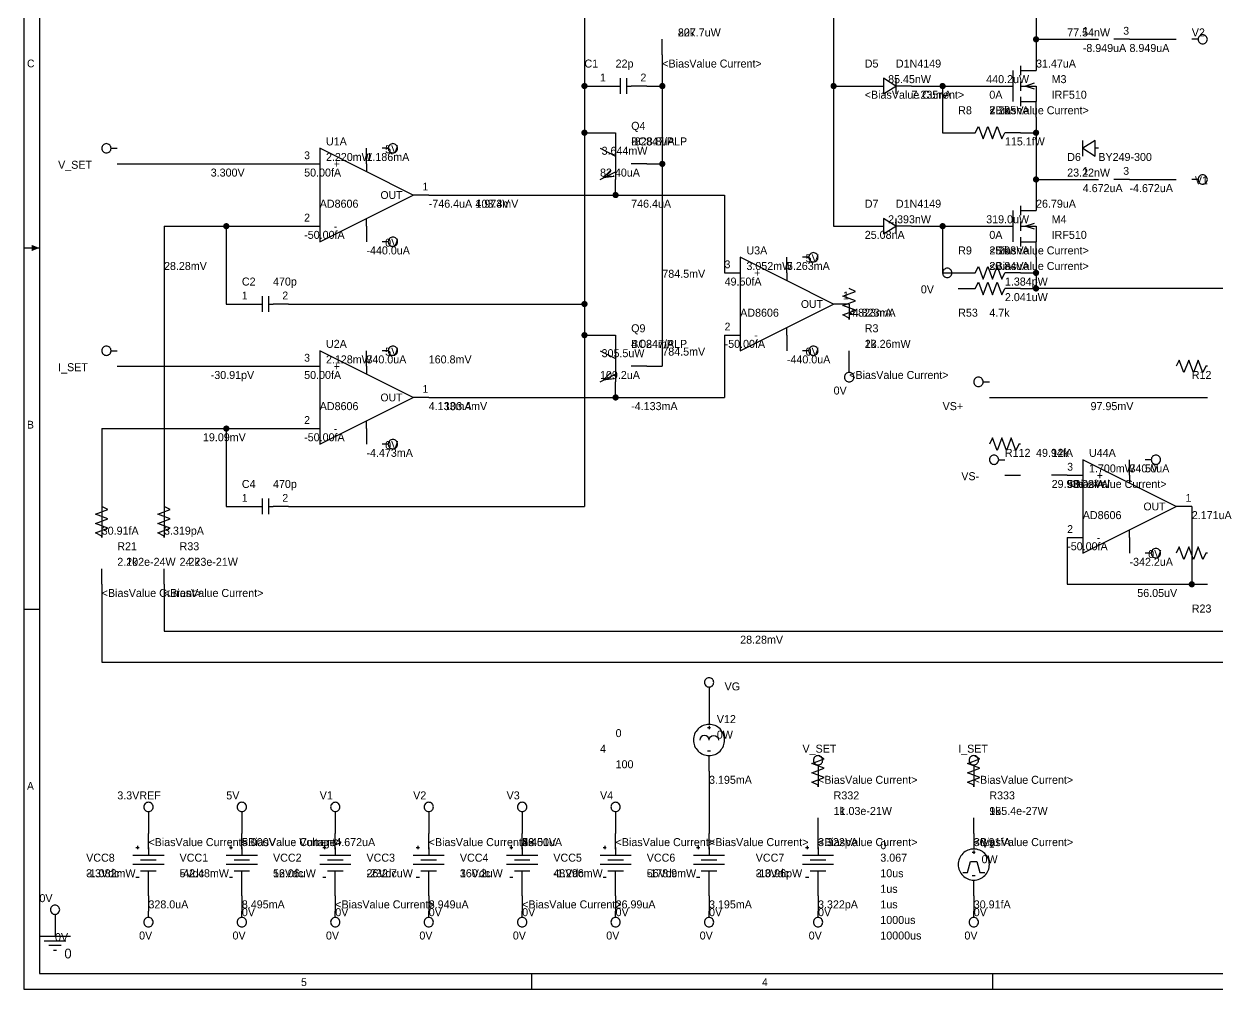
# Model space of a CAD drawing. Extents: x -0.1 to 15.2, y 0.1 to 9.8.
# Drawn here: x -0.1 to 7.56, y 0.1 to 6.3 of the extents above; entities that cross this region are included whole.
import ezdxf

# ---------------------------------------------------------------- set-up
doc = ezdxf.new("R2010")
doc.units = 0

msp = doc.modelspace()

# ---------------------------------------------------------------- linework, layer by layer
at = {"layer": 'PARTS'}
for p, q in [((4, 6.1), (4, 6.2)), ((6.7, 6.2), (6.8, 6.2)), ((7, 6.2), (6.9, 6.2)), ((6.4, 6.1), (6.4, 6)), ((3.6, 5.9), (3.7, 5.9)), ((3.9, 5.9), (3.8, 5.9)), ((5.3, 5.9), (5.4, 5.9)), ((5.6, 5.9), (5.5, 5.9)), ((6.1, 5.9), (6.2, 5.9)), ((6.4, 5.7), (6.4, 5.8)), ((3.7, 5.6), (3.7, 5.5)), ((5.9, 5.6), (6, 5.6)), ((6.3, 5.6), (6.2, 5.6)), ((1.7, 5.4), (1.8, 5.4)), ((3.9, 5.4), (3.8, 5.4)), ((3.7, 5.2), (3.7, 5.3)), ((6.7, 5.3), (6.8, 5.3)), ((7, 5.3), (6.9, 5.3)), ((2.5, 5.2), (2.4, 5.2)), ((6.4, 5.2), (6.4, 5.1)), ((1.7, 5), (1.8, 5)), ((5.3, 5), (5.4, 5)), ((5.6, 5), (5.5, 5)), ((6.1, 5), (6.2, 5)), ((6.4, 4.8), (6.4, 4.9)), ((4.4, 4.7), (4.5, 4.7)), ((5.9, 4.7), (6, 4.7)), ((6.3, 4.7), (6.2, 4.7)), ((5.9, 4.6), (6, 4.6)), ((6.3, 4.6), (6.2, 4.6)), ((1.3, 4.5), (1.4, 4.5)), ((1.6, 4.5), (1.5, 4.5)), ((5.2, 4.5), (5.1, 4.5)), ((5.2, 4.5), (5.2, 4.4)), ((3.7, 4.3), (3.7, 4.2)), ((4.4, 4.3), (4.5, 4.3)), ((5.2, 4.1), (5.2, 4.2)), ((1.7, 4.1), (1.8, 4.1)), ((3.9, 4.1), (3.8, 4.1)), ((3.7, 3.9), (3.7, 4)), ((2.5, 3.9), (2.4, 3.9)), ((7.4, 3.9), (7.5, 3.9)), ((1.7, 3.7), (1.8, 3.7)), ((6.2, 3.4), (6.3, 3.4)), ((6.6, 3.4), (6.5, 3.4)), ((6.6, 3.4), (6.7, 3.4)), ((1.3, 3.2), (1.4, 3.2)), ((1.6, 3.2), (1.5, 3.2)), ((7.4, 3.2), (7.3, 3.2)), ((0.4, 3.1), (0.4, 3)), ((0.8, 3.1), (0.8, 3)), ((6.6, 3), (6.7, 3)), ((0.4, 2.7), (0.4, 2.8)), ((0.8, 2.7), (0.8, 2.8)), ((7.4, 2.7), (7.5, 2.7)), ((4.3, 1.9), (4.3, 1.8)), ((4.3, 1.5), (4.3, 1.6)), ((5, 1.5), (5, 1.4)), ((6, 1.5), (6, 1.4)), ((5, 1.1), (5, 1.2)), ((6, 1.1), (6, 1.2)), ((6, 1.1), (6, 1)), ((0.7, 0.7), (0.7, 0.8)), ((1.3, 0.7), (1.3, 0.8)), ((1.9, 0.7), (1.9, 0.8)), ((2.5, 0.7), (2.5, 0.8)), ((3.1, 0.7), (3.1, 0.8)), ((3.7, 0.7), (3.7, 0.8)), ((4.3, 0.7), (4.3, 0.8)), ((5, 0.7), (5, 0.8)), ((6, 0.7), (6, 0.8))]:
    msp.add_line(p, q, dxfattribs=at)
for points in [[(7.5, 6.2, 0.0985), (7.4977, 6.2115, 0.0985), (7.4912, 6.2212, 0.0985), (7.4815, 6.2277, 0.0985), (7.47, 6.23, 0.0985), (7.4585, 6.2277, 0.0985), (7.4488, 6.2212, 0.0985), (7.4423, 6.2115, 0.0985), (7.44, 6.2, 0.0985), (7.4423, 6.1885, 0.0985), (7.4488, 6.1788, 0.0985), (7.4585, 6.1723, 0.0985), (7.47, 6.17, 0.0985), (7.4815, 6.1723, 0.0985), (7.4912, 6.1788, 0.0985), (7.4977, 6.1885, 0.0985)], [(0.46, 5.5, 0.0985), (0.4577, 5.5115, 0.0985), (0.4512, 5.5212, 0.0985), (0.4415, 5.5277, 0.0985), (0.43, 5.53, 0.0985), (0.4185, 5.5277, 0.0985), (0.4088, 5.5212, 0.0985), (0.4023, 5.5115, 0.0985), (0.4, 5.5, 0.0985), (0.4023, 5.4885, 0.0985), (0.4088, 5.4788, 0.0985), (0.4185, 5.4723, 0.0985), (0.43, 5.47, 0.0985), (0.4415, 5.4723, 0.0985), (0.4512, 5.4788, 0.0985), (0.4577, 5.4885, 0.0985)], [(2.3, 5.5, 0.0985), (2.2977, 5.5115, 0.0985), (2.2912, 5.5212, 0.0985), (2.2815, 5.5277, 0.0985), (2.27, 5.53, 0.0985), (2.2585, 5.5277, 0.0985), (2.2488, 5.5212, 0.0985), (2.2423, 5.5115, 0.0985), (2.24, 5.5, 0.0985), (2.2423, 5.4885, 0.0985), (2.2488, 5.4788, 0.0985), (2.2585, 5.4723, 0.0985), (2.27, 5.47, 0.0985), (2.2815, 5.4723, 0.0985), (2.2912, 5.4788, 0.0985), (2.2977, 5.4885, 0.0985)], [(7.5, 5.3, 0.0985), (7.4977, 5.3115, 0.0985), (7.4912, 5.3212, 0.0985), (7.4815, 5.3277, 0.0985), (7.47, 5.33, 0.0985), (7.4585, 5.3277, 0.0985), (7.4488, 5.3212, 0.0985), (7.4423, 5.3115, 0.0985), (7.44, 5.3, 0.0985), (7.4423, 5.2885, 0.0985), (7.4488, 5.2788, 0.0985), (7.4585, 5.2723, 0.0985), (7.47, 5.27, 0.0985), (7.4815, 5.2723, 0.0985), (7.4912, 5.2788, 0.0985), (7.4977, 5.2885, 0.0985)], [(2.3, 4.9, 0.0985), (2.2977, 4.9115, 0.0985), (2.2912, 4.9212, 0.0985), (2.2815, 4.9277, 0.0985), (2.27, 4.93, 0.0985), (2.2585, 4.9277, 0.0985), (2.2488, 4.9212, 0.0985), (2.2423, 4.9115, 0.0985), (2.24, 4.9, 0.0985), (2.2423, 4.8885, 0.0985), (2.2488, 4.8788, 0.0985), (2.2585, 4.8723, 0.0985), (2.27, 4.87, 0.0985), (2.2815, 4.8723, 0.0985), (2.2912, 4.8788, 0.0985), (2.2977, 4.8885, 0.0985)], [(5, 4.8, 0.0985), (4.9977, 4.8115, 0.0985), (4.9912, 4.8212, 0.0985), (4.9815, 4.8277, 0.0985), (4.97, 4.83, 0.0985), (4.9585, 4.8277, 0.0985), (4.9488, 4.8212, 0.0985), (4.9423, 4.8115, 0.0985), (4.94, 4.8, 0.0985), (4.9423, 4.7885, 0.0985), (4.9488, 4.7788, 0.0985), (4.9585, 4.7723, 0.0985), (4.97, 4.77, 0.0985), (4.9815, 4.7723, 0.0985), (4.9912, 4.7788, 0.0985), (4.9977, 4.7885, 0.0985)], [(5.86, 4.7, 0.0985), (5.8577, 4.7115, 0.0985), (5.8512, 4.7212, 0.0985), (5.8415, 4.7277, 0.0985), (5.83, 4.73, 0.0985), (5.8185, 4.7277, 0.0985), (5.8088, 4.7212, 0.0985), (5.8023, 4.7115, 0.0985), (5.8, 4.7, 0.0985), (5.8023, 4.6885, 0.0985), (5.8088, 4.6788, 0.0985), (5.8185, 4.6723, 0.0985), (5.83, 4.67, 0.0985), (5.8415, 4.6723, 0.0985), (5.8512, 4.6788, 0.0985), (5.8577, 4.6885, 0.0985)], [(0.46, 4.2, 0.0985), (0.4577, 4.2115, 0.0985), (0.4512, 4.2212, 0.0985), (0.4415, 4.2277, 0.0985), (0.43, 4.23, 0.0985), (0.4185, 4.2277, 0.0985), (0.4088, 4.2212, 0.0985), (0.4023, 4.2115, 0.0985), (0.4, 4.2, 0.0985), (0.4023, 4.1885, 0.0985), (0.4088, 4.1788, 0.0985), (0.4185, 4.1723, 0.0985), (0.43, 4.17, 0.0985), (0.4415, 4.1723, 0.0985), (0.4512, 4.1788, 0.0985), (0.4577, 4.1885, 0.0985)], [(2.3, 4.2, 0.0985), (2.2977, 4.2115, 0.0985), (2.2912, 4.2212, 0.0985), (2.2815, 4.2277, 0.0985), (2.27, 4.23, 0.0985), (2.2585, 4.2277, 0.0985), (2.2488, 4.2212, 0.0985), (2.2423, 4.2115, 0.0985), (2.24, 4.2, 0.0985), (2.2423, 4.1885, 0.0985), (2.2488, 4.1788, 0.0985), (2.2585, 4.1723, 0.0985), (2.27, 4.17, 0.0985), (2.2815, 4.1723, 0.0985), (2.2912, 4.1788, 0.0985), (2.2977, 4.1885, 0.0985)], [(5, 4.2, 0.0985), (4.9977, 4.2115, 0.0985), (4.9912, 4.2212, 0.0985), (4.9815, 4.2277, 0.0985), (4.97, 4.23, 0.0985), (4.9585, 4.2277, 0.0985), (4.9488, 4.2212, 0.0985), (4.9423, 4.2115, 0.0985), (4.94, 4.2, 0.0985), (4.9423, 4.1885, 0.0985), (4.9488, 4.1788, 0.0985), (4.9585, 4.1723, 0.0985), (4.97, 4.17, 0.0985), (4.9815, 4.1723, 0.0985), (4.9912, 4.1788, 0.0985), (4.9977, 4.1885, 0.0985)], [(5.23, 4.03, 0.0985), (5.2277, 4.0415, 0.0985), (5.2212, 4.0512, 0.0985), (5.2115, 4.0577, 0.0985), (5.2, 4.06, 0.0985), (5.1885, 4.0577, 0.0985), (5.1788, 4.0512, 0.0985), (5.1723, 4.0415, 0.0985), (5.17, 4.03, 0.0985), (5.1723, 4.0185, 0.0985), (5.1788, 4.0088, 0.0985), (5.1885, 4.0023, 0.0985), (5.2, 4, 0.0985), (5.2115, 4.0023, 0.0985), (5.2212, 4.0088, 0.0985), (5.2277, 4.0185, 0.0985)], [(6.06, 4, 0.0985), (6.0577, 4.0115, 0.0985), (6.0512, 4.0212, 0.0985), (6.0415, 4.0277, 0.0985), (6.03, 4.03, 0.0985), (6.0185, 4.0277, 0.0985), (6.0088, 4.0212, 0.0985), (6.0023, 4.0115, 0.0985), (6, 4, 0.0985), (6.0023, 3.9885, 0.0985), (6.0088, 3.9788, 0.0985), (6.0185, 3.9723, 0.0985), (6.03, 3.97, 0.0985), (6.0415, 3.9723, 0.0985), (6.0512, 3.9788, 0.0985), (6.0577, 3.9885, 0.0985)], [(2.3, 3.6, 0.0985), (2.2977, 3.6115, 0.0985), (2.2912, 3.6212, 0.0985), (2.2815, 3.6277, 0.0985), (2.27, 3.63, 0.0985), (2.2585, 3.6277, 0.0985), (2.2488, 3.6212, 0.0985), (2.2423, 3.6115, 0.0985), (2.24, 3.6, 0.0985), (2.2423, 3.5885, 0.0985), (2.2488, 3.5788, 0.0985), (2.2585, 3.5723, 0.0985), (2.27, 3.57, 0.0985), (2.2815, 3.5723, 0.0985), (2.2912, 3.5788, 0.0985), (2.2977, 3.5885, 0.0985)], [(6.16, 3.5, 0.0985), (6.1577, 3.5115, 0.0985), (6.1512, 3.5212, 0.0985), (6.1415, 3.5277, 0.0985), (6.13, 3.53, 0.0985), (6.1185, 3.5277, 0.0985), (6.1088, 3.5212, 0.0985), (6.1023, 3.5115, 0.0985), (6.1, 3.5, 0.0985), (6.1023, 3.4885, 0.0985), (6.1088, 3.4788, 0.0985), (6.1185, 3.4723, 0.0985), (6.13, 3.47, 0.0985), (6.1415, 3.4723, 0.0985), (6.1512, 3.4788, 0.0985), (6.1577, 3.4885, 0.0985)], [(7.2, 3.5, 0.0985), (7.1977, 3.5115, 0.0985), (7.1912, 3.5212, 0.0985), (7.1815, 3.5277, 0.0985), (7.17, 3.53, 0.0985), (7.1585, 3.5277, 0.0985), (7.1488, 3.5212, 0.0985), (7.1423, 3.5115, 0.0985), (7.14, 3.5, 0.0985), (7.1423, 3.4885, 0.0985), (7.1488, 3.4788, 0.0985), (7.1585, 3.4723, 0.0985), (7.17, 3.47, 0.0985), (7.1815, 3.4723, 0.0985), (7.1912, 3.4788, 0.0985), (7.1977, 3.4885, 0.0985)], [(7.2, 2.9, 0.0985), (7.1977, 2.9115, 0.0985), (7.1912, 2.9212, 0.0985), (7.1815, 2.9277, 0.0985), (7.17, 2.93, 0.0985), (7.1585, 2.9277, 0.0985), (7.1488, 2.9212, 0.0985), (7.1423, 2.9115, 0.0985), (7.14, 2.9, 0.0985), (7.1423, 2.8885, 0.0985), (7.1488, 2.8788, 0.0985), (7.1585, 2.8723, 0.0985), (7.17, 2.87, 0.0985), (7.1815, 2.8723, 0.0985), (7.1912, 2.8788, 0.0985), (7.1977, 2.8885, 0.0985)], [(4.33, 2.07, 0.0985), (4.3277, 2.0815, 0.0985), (4.3212, 2.0912, 0.0985), (4.3115, 2.0977, 0.0985), (4.3, 2.1, 0.0985), (4.2885, 2.0977, 0.0985), (4.2788, 2.0912, 0.0985), (4.2723, 2.0815, 0.0985), (4.27, 2.07, 0.0985), (4.2723, 2.0585, 0.0985), (4.2788, 2.0488, 0.0985), (4.2885, 2.0423, 0.0985), (4.3, 2.04, 0.0985), (4.3115, 2.0423, 0.0985), (4.3212, 2.0488, 0.0985), (4.3277, 2.0585, 0.0985)], [(4.4, 1.7, 0.0985), (4.3924, 1.7383, 0.0985), (4.3707, 1.7707, 0.0985), (4.3383, 1.7924, 0.0985), (4.3, 1.8, 0.0985), (4.2617, 1.7924, 0.0985), (4.2293, 1.7707, 0.0985), (4.2076, 1.7383, 0.0985), (4.2, 1.7, 0.0985), (4.2076, 1.6617, 0.0985), (4.2293, 1.6293, 0.0985), (4.2617, 1.6076, 0.0985), (4.3, 1.6, 0.0985), (4.3383, 1.6076, 0.0985), (4.3707, 1.6293, 0.0985), (4.3924, 1.6617, 0.0985)], [(5.03, 1.57, 0.0985), (5.0277, 1.5815, 0.0985), (5.0212, 1.5912, 0.0985), (5.0115, 1.5977, 0.0985), (5, 1.6, 0.0985), (4.9885, 1.5977, 0.0985), (4.9788, 1.5912, 0.0985), (4.9723, 1.5815, 0.0985), (4.97, 1.57, 0.0985), (4.9723, 1.5585, 0.0985), (4.9788, 1.5488, 0.0985), (4.9885, 1.5423, 0.0985), (5, 1.54, 0.0985), (5.0115, 1.5423, 0.0985), (5.0212, 1.5488, 0.0985), (5.0277, 1.5585, 0.0985)], [(6.03, 1.57, 0.0985), (6.0277, 1.5815, 0.0985), (6.0212, 1.5912, 0.0985), (6.0115, 1.5977, 0.0985), (6, 1.6, 0.0985), (5.9885, 1.5977, 0.0985), (5.9788, 1.5912, 0.0985), (5.9723, 1.5815, 0.0985), (5.97, 1.57, 0.0985), (5.9723, 1.5585, 0.0985), (5.9788, 1.5488, 0.0985), (5.9885, 1.5423, 0.0985), (6, 1.54, 0.0985), (6.0115, 1.5423, 0.0985), (6.0212, 1.5488, 0.0985), (6.0277, 1.5585, 0.0985)], [(0.73, 1.27, 0.0985), (0.7277, 1.2815, 0.0985), (0.7212, 1.2912, 0.0985), (0.7115, 1.2977, 0.0985), (0.7, 1.3, 0.0985), (0.6885, 1.2977, 0.0985), (0.6788, 1.2912, 0.0985), (0.6723, 1.2815, 0.0985), (0.67, 1.27, 0.0985), (0.6723, 1.2585, 0.0985), (0.6788, 1.2488, 0.0985), (0.6885, 1.2423, 0.0985), (0.7, 1.24, 0.0985), (0.7115, 1.2423, 0.0985), (0.7212, 1.2488, 0.0985), (0.7277, 1.2585, 0.0985)], [(1.33, 1.27, 0.0985), (1.3277, 1.2815, 0.0985), (1.3212, 1.2912, 0.0985), (1.3115, 1.2977, 0.0985), (1.3, 1.3, 0.0985), (1.2885, 1.2977, 0.0985), (1.2788, 1.2912, 0.0985), (1.2723, 1.2815, 0.0985), (1.27, 1.27, 0.0985), (1.2723, 1.2585, 0.0985), (1.2788, 1.2488, 0.0985), (1.2885, 1.2423, 0.0985), (1.3, 1.24, 0.0985), (1.3115, 1.2423, 0.0985), (1.3212, 1.2488, 0.0985), (1.3277, 1.2585, 0.0985)], [(1.93, 1.27, 0.0985), (1.9277, 1.2815, 0.0985), (1.9212, 1.2912, 0.0985), (1.9115, 1.2977, 0.0985), (1.9, 1.3, 0.0985), (1.8885, 1.2977, 0.0985), (1.8788, 1.2912, 0.0985), (1.8723, 1.2815, 0.0985), (1.87, 1.27, 0.0985), (1.8723, 1.2585, 0.0985), (1.8788, 1.2488, 0.0985), (1.8885, 1.2423, 0.0985), (1.9, 1.24, 0.0985), (1.9115, 1.2423, 0.0985), (1.9212, 1.2488, 0.0985), (1.9277, 1.2585, 0.0985)], [(2.53, 1.27, 0.0985), (2.5277, 1.2815, 0.0985), (2.5212, 1.2912, 0.0985), (2.5115, 1.2977, 0.0985), (2.5, 1.3, 0.0985), (2.4885, 1.2977, 0.0985), (2.4788, 1.2912, 0.0985), (2.4723, 1.2815, 0.0985), (2.47, 1.27, 0.0985), (2.4723, 1.2585, 0.0985), (2.4788, 1.2488, 0.0985), (2.4885, 1.2423, 0.0985), (2.5, 1.24, 0.0985), (2.5115, 1.2423, 0.0985), (2.5212, 1.2488, 0.0985), (2.5277, 1.2585, 0.0985)], [(3.13, 1.27, 0.0985), (3.1277, 1.2815, 0.0985), (3.1212, 1.2912, 0.0985), (3.1115, 1.2977, 0.0985), (3.1, 1.3, 0.0985), (3.0885, 1.2977, 0.0985), (3.0788, 1.2912, 0.0985), (3.0723, 1.2815, 0.0985), (3.07, 1.27, 0.0985), (3.0723, 1.2585, 0.0985), (3.0788, 1.2488, 0.0985), (3.0885, 1.2423, 0.0985), (3.1, 1.24, 0.0985), (3.1115, 1.2423, 0.0985), (3.1212, 1.2488, 0.0985), (3.1277, 1.2585, 0.0985)], [(3.73, 1.27, 0.0985), (3.7277, 1.2815, 0.0985), (3.7212, 1.2912, 0.0985), (3.7115, 1.2977, 0.0985), (3.7, 1.3, 0.0985), (3.6885, 1.2977, 0.0985), (3.6788, 1.2912, 0.0985), (3.6723, 1.2815, 0.0985), (3.67, 1.27, 0.0985), (3.6723, 1.2585, 0.0985), (3.6788, 1.2488, 0.0985), (3.6885, 1.2423, 0.0985), (3.7, 1.24, 0.0985), (3.7115, 1.2423, 0.0985), (3.7212, 1.2488, 0.0985), (3.7277, 1.2585, 0.0985)], [(6.1, 0.9, 0.0985), (6.0924, 0.9383, 0.0985), (6.0707, 0.9707, 0.0985), (6.0383, 0.9924, 0.0985), (6, 1, 0.0985), (5.9617, 0.9924, 0.0985), (5.9293, 0.9707, 0.0985), (5.9076, 0.9383, 0.0985), (5.9, 0.9, 0.0985), (5.9076, 0.8617, 0.0985), (5.9293, 0.8293, 0.0985), (5.9617, 0.8076, 0.0985), (6, 0.8, 0.0985), (6.0383, 0.8076, 0.0985), (6.0707, 0.8293, 0.0985), (6.0924, 0.8617, 0.0985)], [(0.13, 0.61, 0.0985), (0.1277, 0.6215, 0.0985), (0.1212, 0.6312, 0.0985), (0.1115, 0.6377, 0.0985), (0.1, 0.64, 0.0985), (0.0885, 0.6377, 0.0985), (0.0788, 0.6312, 0.0985), (0.0723, 0.6215, 0.0985), (0.07, 0.61, 0.0985), (0.0723, 0.5985, 0.0985), (0.0788, 0.5888, 0.0985), (0.0885, 0.5823, 0.0985), (0.1, 0.58, 0.0985), (0.1115, 0.5823, 0.0985), (0.1212, 0.5888, 0.0985), (0.1277, 0.5985, 0.0985)], [(0.73, 0.53, 0.0985), (0.7277, 0.5415, 0.0985), (0.7212, 0.5512, 0.0985), (0.7115, 0.5577, 0.0985), (0.7, 0.56, 0.0985), (0.6885, 0.5577, 0.0985), (0.6788, 0.5512, 0.0985), (0.6723, 0.5415, 0.0985), (0.67, 0.53, 0.0985), (0.6723, 0.5185, 0.0985), (0.6788, 0.5088, 0.0985), (0.6885, 0.5023, 0.0985), (0.7, 0.5, 0.0985), (0.7115, 0.5023, 0.0985), (0.7212, 0.5088, 0.0985), (0.7277, 0.5185, 0.0985)], [(1.33, 0.53, 0.0985), (1.3277, 0.5415, 0.0985), (1.3212, 0.5512, 0.0985), (1.3115, 0.5577, 0.0985), (1.3, 0.56, 0.0985), (1.2885, 0.5577, 0.0985), (1.2788, 0.5512, 0.0985), (1.2723, 0.5415, 0.0985), (1.27, 0.53, 0.0985), (1.2723, 0.5185, 0.0985), (1.2788, 0.5088, 0.0985), (1.2885, 0.5023, 0.0985), (1.3, 0.5, 0.0985), (1.3115, 0.5023, 0.0985), (1.3212, 0.5088, 0.0985), (1.3277, 0.5185, 0.0985)], [(1.93, 0.53, 0.0985), (1.9277, 0.5415, 0.0985), (1.9212, 0.5512, 0.0985), (1.9115, 0.5577, 0.0985), (1.9, 0.56, 0.0985), (1.8885, 0.5577, 0.0985), (1.8788, 0.5512, 0.0985), (1.8723, 0.5415, 0.0985), (1.87, 0.53, 0.0985), (1.8723, 0.5185, 0.0985), (1.8788, 0.5088, 0.0985), (1.8885, 0.5023, 0.0985), (1.9, 0.5, 0.0985), (1.9115, 0.5023, 0.0985), (1.9212, 0.5088, 0.0985), (1.9277, 0.5185, 0.0985)], [(2.53, 0.53, 0.0985), (2.5277, 0.5415, 0.0985), (2.5212, 0.5512, 0.0985), (2.5115, 0.5577, 0.0985), (2.5, 0.56, 0.0985), (2.4885, 0.5577, 0.0985), (2.4788, 0.5512, 0.0985), (2.4723, 0.5415, 0.0985), (2.47, 0.53, 0.0985), (2.4723, 0.5185, 0.0985), (2.4788, 0.5088, 0.0985), (2.4885, 0.5023, 0.0985), (2.5, 0.5, 0.0985), (2.5115, 0.5023, 0.0985), (2.5212, 0.5088, 0.0985), (2.5277, 0.5185, 0.0985)], [(3.13, 0.53, 0.0985), (3.1277, 0.5415, 0.0985), (3.1212, 0.5512, 0.0985), (3.1115, 0.5577, 0.0985), (3.1, 0.56, 0.0985), (3.0885, 0.5577, 0.0985), (3.0788, 0.5512, 0.0985), (3.0723, 0.5415, 0.0985), (3.07, 0.53, 0.0985), (3.0723, 0.5185, 0.0985), (3.0788, 0.5088, 0.0985), (3.0885, 0.5023, 0.0985), (3.1, 0.5, 0.0985), (3.1115, 0.5023, 0.0985), (3.1212, 0.5088, 0.0985), (3.1277, 0.5185, 0.0985)], [(3.73, 0.53, 0.0985), (3.7277, 0.5415, 0.0985), (3.7212, 0.5512, 0.0985), (3.7115, 0.5577, 0.0985), (3.7, 0.56, 0.0985), (3.6885, 0.5577, 0.0985), (3.6788, 0.5512, 0.0985), (3.6723, 0.5415, 0.0985), (3.67, 0.53, 0.0985), (3.6723, 0.5185, 0.0985), (3.6788, 0.5088, 0.0985), (3.6885, 0.5023, 0.0985), (3.7, 0.5, 0.0985), (3.7115, 0.5023, 0.0985), (3.7212, 0.5088, 0.0985), (3.7277, 0.5185, 0.0985)], [(4.33, 0.53, 0.0985), (4.3277, 0.5415, 0.0985), (4.3212, 0.5512, 0.0985), (4.3115, 0.5577, 0.0985), (4.3, 0.56, 0.0985), (4.2885, 0.5577, 0.0985), (4.2788, 0.5512, 0.0985), (4.2723, 0.5415, 0.0985), (4.27, 0.53, 0.0985), (4.2723, 0.5185, 0.0985), (4.2788, 0.5088, 0.0985), (4.2885, 0.5023, 0.0985), (4.3, 0.5, 0.0985), (4.3115, 0.5023, 0.0985), (4.3212, 0.5088, 0.0985), (4.3277, 0.5185, 0.0985)], [(5.03, 0.53, 0.0985), (5.0277, 0.5415, 0.0985), (5.0212, 0.5512, 0.0985), (5.0115, 0.5577, 0.0985), (5, 0.56, 0.0985), (4.9885, 0.5577, 0.0985), (4.9788, 0.5512, 0.0985), (4.9723, 0.5415, 0.0985), (4.97, 0.53, 0.0985), (4.9723, 0.5185, 0.0985), (4.9788, 0.5088, 0.0985), (4.9885, 0.5023, 0.0985), (5, 0.5, 0.0985), (5.0115, 0.5023, 0.0985), (5.0212, 0.5088, 0.0985), (5.0277, 0.5185, 0.0985)], [(6.03, 0.53, 0.0985), (6.0277, 0.5415, 0.0985), (6.0212, 0.5512, 0.0985), (6.0115, 0.5577, 0.0985), (6, 0.56, 0.0985), (5.9885, 0.5577, 0.0985), (5.9788, 0.5512, 0.0985), (5.9723, 0.5415, 0.0985), (5.97, 0.53, 0.0985), (5.9723, 0.5185, 0.0985), (5.9788, 0.5088, 0.0985), (5.9885, 0.5023, 0.0985), (6, 0.5, 0.0985), (6.0115, 0.5023, 0.0985), (6.0212, 0.5088, 0.0985), (6.0277, 0.5185, 0.0985)]]:
    msp.add_lwpolyline(points, format="xyb", close=True, dxfattribs=at)
for points in [[(7.44, 6.2), (7.4, 6.2)], [(6.25, 6), (6.25, 5.8)], [(6.3, 6.03), (6.3, 5.97)], [(6.3, 6), (6.4, 6)], [(3.73, 5.95), (3.73, 5.85)], [(3.77, 5.95), (3.77, 5.85)], [(5.42, 5.95), (5.42, 5.85), (5.5, 5.9), (5.42, 5.95)], [(5.5, 5.95), (5.5, 5.85)], [(6.3, 5.93), (6.3, 5.87)], [(6.39, 5.88), (6.33, 5.9), (6.39, 5.92)], [(3.7, 5.9), (3.73, 5.9)], [(3.77, 5.9), (3.8, 5.9)], [(5.4, 5.9), (5.42, 5.9)], [(6.2, 5.9), (6.25, 5.9)], [(6.3, 5.9), (6.4, 5.9)], [(6.3, 5.83), (6.3, 5.77)], [(6.4, 5.9), (6.4, 5.8)], [(6.3, 5.8), (6.4, 5.8)], [(6, 5.6), (6.01, 5.6)], [(6.01, 5.6), (6.03, 5.64)], [(6.03, 5.64), (6.06, 5.56)], [(6.06, 5.56), (6.09, 5.64)], [(6.09, 5.64), (6.12, 5.56)], [(6.12, 5.56), (6.15, 5.64)], [(6.15, 5.64), (6.18, 5.56)], [(6.18, 5.56), (6.2, 5.6)], [(6.78, 5.45), (6.78, 5.55), (6.7, 5.5), (6.78, 5.45)], [(6.7, 5.45), (6.7, 5.55)], [(0.46, 5.5), (0.5, 5.5)], [(2.4, 5.2), (1.8, 5.5)], [(1.8, 5.5), (1.8, 4.9)], [(2.1, 5.4), (2.1, 5.5)], [(2.24, 5.5), (2.2, 5.5)], [(3.6, 5.5), (3.7, 5.45)], [(3.7, 5.5), (3.7, 5.3)], [(6.8, 5.5), (6.78, 5.5)], [(2.1, 5.4), (2.1, 5.35)], [(3.6, 5.3), (3.7, 5.35)], [(3.69, 5.32), (3.62, 5.31), (3.67, 5.36)], [(7.44, 5.3), (7.4, 5.3)], [(1.8, 4.9), (2.4, 5.2)], [(6.25, 5.1), (6.25, 4.9)], [(6.3, 5.13), (6.3, 5.07)], [(6.3, 5.1), (6.4, 5.1)], [(2.1, 5), (2.1, 5.05)], [(2.1, 5), (2.1, 4.9)], [(5.4, 5), (5.42, 5)], [(5.42, 5.05), (5.42, 4.95), (5.5, 5), (5.42, 5.05)], [(5.5, 5.05), (5.5, 4.95)], [(6.2, 5), (6.25, 5)], [(6.3, 5.03), (6.3, 4.97)], [(6.3, 5), (6.4, 5)], [(6.39, 4.98), (6.33, 5), (6.39, 5.02)], [(6.4, 5), (6.4, 4.9)], [(6.3, 4.93), (6.3, 4.87)], [(2.24, 4.9), (2.2, 4.9)], [(6.3, 4.9), (6.4, 4.9)], [(5.1, 4.5), (4.5, 4.8)], [(4.5, 4.8), (4.5, 4.2)], [(4.8, 4.7), (4.8, 4.8)], [(4.94, 4.8), (4.9, 4.8)], [(4.8, 4.7), (4.8, 4.65)], [(5.86, 4.7), (5.9, 4.7)], [(6, 4.7), (6.01, 4.7)], [(6.01, 4.7), (6.03, 4.74)], [(6.03, 4.74), (6.06, 4.66)], [(6.06, 4.66), (6.09, 4.74)], [(6.09, 4.74), (6.12, 4.66)], [(6.12, 4.66), (6.15, 4.74)], [(6.15, 4.74), (6.18, 4.66)], [(6.18, 4.66), (6.2, 4.7)], [(5.24, 4.58), (5.2, 4.6)], [(6, 4.6), (6.01, 4.6)], [(6.01, 4.6), (6.03, 4.64)], [(6.03, 4.64), (6.06, 4.56)], [(6.06, 4.56), (6.09, 4.64)], [(6.09, 4.64), (6.12, 4.56)], [(6.12, 4.56), (6.15, 4.64)], [(6.15, 4.64), (6.18, 4.56)], [(6.18, 4.56), (6.2, 4.6)], [(1.43, 4.55), (1.43, 4.45)], [(1.47, 4.55), (1.47, 4.45)], [(5.16, 4.55), (5.24, 4.58)], [(5.24, 4.52), (5.16, 4.55)], [(1.4, 4.5), (1.43, 4.5)], [(1.47, 4.5), (1.5, 4.5)], [(4.5, 4.2), (5.1, 4.5)], [(5.16, 4.49), (5.24, 4.52)], [(5.24, 4.46), (5.16, 4.49)], [(5.16, 4.43), (5.24, 4.46)], [(5.2, 4.41), (5.16, 4.43)], [(5.2, 4.4), (5.2, 4.41)], [(4.8, 4.3), (4.8, 4.35)], [(4.8, 4.3), (4.8, 4.2)], [(0.46, 4.2), (0.5, 4.2)], [(2.4, 3.9), (1.8, 4.2)], [(1.8, 4.2), (1.8, 3.6)], [(2.1, 4.1), (2.1, 4.2)], [(2.24, 4.2), (2.2, 4.2)], [(3.6, 4.2), (3.7, 4.15)], [(3.7, 4.2), (3.7, 4)], [(4.94, 4.2), (4.9, 4.2)], [(7.32, 4.14), (7.3, 4.1)], [(7.35, 4.06), (7.32, 4.14)], [(7.38, 4.14), (7.35, 4.06)], [(7.41, 4.06), (7.38, 4.14)], [(7.44, 4.14), (7.41, 4.06)], [(7.47, 4.06), (7.44, 4.14)], [(2.1, 4.1), (2.1, 4.05)], [(5.2, 4.06), (5.2, 4.1)], [(7.49, 4.1), (7.47, 4.06)], [(7.5, 4.1), (7.49, 4.1)], [(3.6, 4), (3.7, 4.05)], [(3.69, 4.02), (3.62, 4.01), (3.67, 4.06)], [(6.06, 4), (6.1, 4)], [(1.8, 3.6), (2.4, 3.9)], [(2.1, 3.7), (2.1, 3.75)], [(2.1, 3.7), (2.1, 3.6)], [(6.12, 3.64), (6.1, 3.6)], [(6.15, 3.56), (6.12, 3.64)], [(6.18, 3.64), (6.15, 3.56)], [(6.21, 3.56), (6.18, 3.64)], [(6.24, 3.64), (6.21, 3.56)], [(6.27, 3.56), (6.24, 3.64)], [(2.24, 3.6), (2.2, 3.6)], [(6.29, 3.6), (6.27, 3.56)], [(6.3, 3.6), (6.29, 3.6)], [(6.16, 3.5), (6.2, 3.5)], [(7.3, 3.2), (6.7, 3.5)], [(6.7, 3.5), (6.7, 2.9)], [(7, 3.4), (7, 3.5)], [(7.14, 3.5), (7.1, 3.5)], [(7, 3.4), (7, 3.35)], [(1.43, 3.25), (1.43, 3.15)], [(1.47, 3.25), (1.47, 3.15)], [(0.36, 3.15), (0.44, 3.18)], [(0.44, 3.12), (0.36, 3.15)], [(0.44, 3.18), (0.4, 3.2)], [(0.76, 3.15), (0.84, 3.18)], [(0.84, 3.12), (0.76, 3.15)], [(0.84, 3.18), (0.8, 3.2)], [(1.4, 3.2), (1.43, 3.2)], [(1.47, 3.2), (1.5, 3.2)], [(6.7, 2.9), (7.3, 3.2)], [(0.36, 3.09), (0.44, 3.12)], [(0.44, 3.06), (0.36, 3.09)], [(0.76, 3.09), (0.84, 3.12)], [(0.84, 3.06), (0.76, 3.09)], [(0.36, 3.03), (0.44, 3.06)], [(0.4, 3.01), (0.36, 3.03)], [(0.4, 3), (0.4, 3.01)], [(0.76, 3.03), (0.84, 3.06)], [(0.8, 3.01), (0.76, 3.03)], [(0.8, 3), (0.8, 3.01)], [(7, 3), (7, 3.05)], [(7, 3), (7, 2.9)], [(7.32, 2.94), (7.3, 2.9)], [(7.35, 2.86), (7.32, 2.94)], [(7.38, 2.94), (7.35, 2.86)], [(7.41, 2.86), (7.38, 2.94)], [(7.44, 2.94), (7.41, 2.86)], [(7.47, 2.86), (7.44, 2.94)], [(7.14, 2.9), (7.1, 2.9)], [(7.49, 2.9), (7.47, 2.86)], [(7.5, 2.9), (7.49, 2.9)], [(4.3, 2.04), (4.3, 2)], [(4.29, 1.78), (4.31, 1.78)], [(4.3, 1.79), (4.3, 1.77)], [(4.29, 1.63), (4.31, 1.63)], [(4.96, 1.55), (5.04, 1.58)], [(5.04, 1.52), (4.96, 1.55)], [(5.04, 1.58), (5, 1.6)], [(5, 1.54), (5, 1.5)], [(5.96, 1.55), (6.04, 1.58)], [(6.04, 1.52), (5.96, 1.55)], [(6.04, 1.58), (6, 1.6)], [(6, 1.54), (6, 1.5)], [(4.96, 1.49), (5.04, 1.52)], [(5.04, 1.46), (4.96, 1.49)], [(4.96, 1.43), (5.04, 1.46)], [(5.96, 1.49), (6.04, 1.52)], [(6.04, 1.46), (5.96, 1.49)], [(5.96, 1.43), (6.04, 1.46)], [(5, 1.41), (4.96, 1.43)], [(5, 1.4), (5, 1.41)], [(6, 1.41), (5.96, 1.43)], [(6, 1.4), (6, 1.41)], [(0.7, 1.24), (0.7, 1.2)], [(1.3, 1.24), (1.3, 1.2)], [(1.9, 1.24), (1.9, 1.2)], [(2.5, 1.24), (2.5, 1.2)], [(3.1, 1.24), (3.1, 1.2)], [(3.7, 1.24), (3.7, 1.2)], [(0.7, 1), (0.7, 1.1)], [(1.3, 1), (1.3, 1.1)], [(1.9, 1), (1.9, 1.1)], [(2.5, 1), (2.5, 1.1)], [(3.1, 1), (3.1, 1.1)], [(3.7, 1), (3.7, 1.1)], [(4.3, 1), (4.3, 1.1)], [(5, 1), (5, 1.1)], [(0.62, 1.01), (0.64, 1.01)], [(0.63, 1.02), (0.63, 1)], [(0.7, 1.01), (0.7, 0.96)], [(1.22, 1.01), (1.24, 1.01)], [(1.23, 1.02), (1.23, 1)], [(1.3, 1.01), (1.3, 0.96)], [(1.82, 1.01), (1.84, 1.01)], [(1.83, 1.02), (1.83, 1)], [(1.9, 1.01), (1.9, 0.96)], [(2.42, 1.01), (2.44, 1.01)], [(2.43, 1.02), (2.43, 1)], [(2.5, 1.01), (2.5, 0.96)], [(3.02, 1.01), (3.04, 1.01)], [(3.03, 1.02), (3.03, 1)], [(3.1, 1.01), (3.1, 0.96)], [(3.62, 1.01), (3.64, 1.01)], [(3.63, 1.02), (3.63, 1)], [(3.7, 1.01), (3.7, 0.96)], [(4.22, 1.01), (4.24, 1.01)], [(4.23, 1.02), (4.23, 1)], [(4.3, 1.01), (4.3, 0.96)], [(4.92, 1.01), (4.94, 1.01)], [(4.93, 1.02), (4.93, 1)], [(5, 1.01), (5, 0.96)], [(0.6, 0.96), (0.8, 0.96)], [(0.65, 0.93), (0.75, 0.93)], [(1.2, 0.96), (1.4, 0.96)], [(1.25, 0.93), (1.35, 0.93)], [(1.8, 0.96), (2, 0.96)], [(1.85, 0.93), (1.95, 0.93)], [(2.4, 0.96), (2.6, 0.96)], [(2.45, 0.93), (2.55, 0.93)], [(3, 0.96), (3.2, 0.96)], [(3.05, 0.93), (3.15, 0.93)], [(3.6, 0.96), (3.8, 0.96)], [(3.65, 0.93), (3.75, 0.93)], [(4.2, 0.96), (4.4, 0.96)], [(4.25, 0.93), (4.35, 0.93)], [(4.9, 0.96), (5.1, 0.96)], [(4.95, 0.93), (5.05, 0.93)], [(5.96, 0.85), (5.98, 0.92)], [(5.98, 0.92), (6.02, 0.92)], [(5.99, 0.98), (6.01, 0.98)], [(6, 0.99), (6, 0.97)], [(6.02, 0.92), (6.04, 0.85)], [(0.8, 0.9), (0.6, 0.9)], [(0.65, 0.86), (0.75, 0.86)], [(0.7, 0.8), (0.7, 0.86)], [(1.4, 0.9), (1.2, 0.9)], [(1.25, 0.86), (1.35, 0.86)], [(1.3, 0.8), (1.3, 0.86)], [(2, 0.9), (1.8, 0.9)], [(1.85, 0.86), (1.95, 0.86)], [(1.9, 0.8), (1.9, 0.86)], [(2.6, 0.9), (2.4, 0.9)], [(2.45, 0.86), (2.55, 0.86)], [(2.5, 0.8), (2.5, 0.86)], [(3.2, 0.9), (3, 0.9)], [(3.05, 0.86), (3.15, 0.86)], [(3.1, 0.8), (3.1, 0.86)], [(3.8, 0.9), (3.6, 0.9)], [(3.65, 0.86), (3.75, 0.86)], [(3.7, 0.8), (3.7, 0.86)], [(4.4, 0.9), (4.2, 0.9)], [(4.25, 0.86), (4.35, 0.86)], [(4.3, 0.8), (4.3, 0.86)], [(5.1, 0.9), (4.9, 0.9)], [(4.95, 0.86), (5.05, 0.86)], [(5, 0.8), (5, 0.86)], [(5.93, 0.85), (5.96, 0.85)], [(6.04, 0.85), (6.07, 0.85)], [(0.62, 0.82), (0.64, 0.82)], [(1.22, 0.82), (1.24, 0.82)], [(1.82, 0.82), (1.84, 0.82)], [(2.42, 0.82), (2.44, 0.82)], [(3.02, 0.82), (3.04, 0.82)], [(3.62, 0.82), (3.64, 0.82)], [(4.22, 0.82), (4.24, 0.82)], [(4.92, 0.82), (4.94, 0.82)], [(5.99, 0.83), (6.01, 0.83)], [(0.1, 0.58), (0.1, 0.54)], [(0.7, 0.56), (0.7, 0.6)], [(1.3, 0.56), (1.3, 0.6)], [(1.9, 0.56), (1.9, 0.6)], [(2.5, 0.56), (2.5, 0.6)], [(3.1, 0.56), (3.1, 0.6)], [(3.7, 0.56), (3.7, 0.6)], [(4.3, 0.56), (4.3, 0.6)], [(5, 0.56), (5, 0.6)], [(6, 0.56), (6, 0.6)], [(0, 0.44), (0.2, 0.44)], [(0.03, 0.41), (0.17, 0.41)], [(0.14, 0.38), (0.06, 0.38)], [(0.09, 0.35), (0.11, 0.35)]]:
    msp.add_lwpolyline(points, dxfattribs=at)
for points in [[(4.3, 1.7, 1), (4.24, 1.7)], [(4.3, 1.7, -1), (4.36, 1.7)]]:
    msp.add_lwpolyline(points, format="xyb", dxfattribs=at)
at = {"layer": 'TITLE'}
for points in [[(-0.1, 0.1), (15.1, 0.1), (15.1, 9.8), (-0.1, 9.8)], [(0, 0.2), (15, 0.2), (15, 9.7), (0, 9.7)]]:
    msp.add_lwpolyline(points, close=True, dxfattribs=at)
for points in [[(-0.1, 4.86), (0, 4.86)], [(-0.1, 2.54), (0, 2.54)], [(3.16, 0.2), (3.16, 0.1)], [(6.12, 0.2), (6.12, 0.1)]]:
    msp.add_lwpolyline(points, dxfattribs=at)
msp.add_solid([(0, 4.86), (-0.05, 4.88), (-0.05, 4.84), (-0.05, 4.86)], dxfattribs=at)
msp.add_solid([(0, 4.86), (-0.05, 4.88), (-0.05, 4.84), (-0.05, 4.86)], dxfattribs=at)
msp.add_solid([(0, 4.86), (-0.05, 4.88), (-0.05, 4.84), (-0.05, 4.86)], dxfattribs=at)
at = {"layer": 'WIRE'}
for points in [[(3.5, 8.2), (3.5, 5.9)], [(5.1, 6.8), (5.1, 5.9)], [(6.4, 6.5), (6.4, 6.2)], [(6.4, 6.2), (6.7, 6.2)], [(6.4, 6.2), (6.4, 6.1)], [(7, 6.2), (7.3, 6.2)], [(4, 6.1), (4, 5.9)], [(3.5, 5.9), (3.5, 5.6)], [(3.5, 5.9), (3.6, 5.9)], [(3.9, 5.9), (4, 5.9)], [(4, 5.9), (4, 5.4)], [(5.1, 5.9), (5.3, 5.9)], [(5.1, 5.9), (5.1, 5)], [(5.6, 5.9), (5.8, 5.9)], [(5.8, 5.9), (5.8, 5.6)], [(5.8, 5.9), (6.1, 5.9)], [(6.4, 5.7), (6.4, 5.6)], [(3.5, 5.6), (3.5, 4.5)], [(3.5, 5.6), (3.7, 5.6)], [(5.8, 5.6), (5.9, 5.6)], [(6.3, 5.6), (6.4, 5.6)], [(6.4, 5.6), (6.4, 5.3)], [(0.5, 5.4), (1.7, 5.4)], [(3.9, 5.4), (4, 5.4)], [(4, 5.4), (4, 4.1)], [(6.4, 5.3), (6.7, 5.3)], [(6.4, 5.3), (6.4, 5.2)], [(7, 5.3), (7.3, 5.3)], [(2.5, 5.2), (3.7, 5.2)], [(3.7, 5.2), (4.4, 5.2)], [(4.4, 5.2), (4.4, 4.7)], [(0.8, 5), (1.2, 5)], [(0.8, 5), (0.8, 3.1)], [(1.2, 5), (1.7, 5)], [(1.2, 5), (1.2, 4.5)], [(5.1, 5), (5.3, 5)], [(5.6, 5), (5.8, 5)], [(5.8, 5), (5.8, 4.7)], [(5.8, 5), (6.1, 5)], [(6.4, 4.8), (6.4, 4.7)], [(5.8, 4.7), (5.9, 4.7)], [(6.3, 4.7), (6.4, 4.7)], [(6.4, 4.7), (6.4, 4.6)], [(6.3, 4.6), (6.4, 4.6)], [(12.3, 4.6), (6.4, 4.6)], [(1.2, 4.5), (1.3, 4.5)], [(1.6, 4.5), (3.5, 4.5)], [(3.5, 4.5), (3.5, 4.3)], [(3.5, 4.3), (3.5, 3.2)], [(3.5, 4.3), (3.7, 4.3)], [(4.4, 4.3), (4.4, 3.9)], [(0.5, 4.1), (1.7, 4.1)], [(3.9, 4.1), (4, 4.1)], [(2.5, 3.9), (3.7, 3.9)], [(3.7, 3.9), (4.4, 3.9)], [(6.1, 3.9), (7.4, 3.9)], [(0.4, 3.7), (1.2, 3.7)], [(0.4, 3.7), (0.4, 3.1)], [(1.2, 3.7), (1.2, 3.2)], [(1.2, 3.7), (1.7, 3.7)], [(1.2, 3.2), (1.3, 3.2)], [(1.6, 3.2), (3.5, 3.2)], [(7.4, 3.2), (7.4, 2.7)], [(6.6, 3), (6.6, 2.7)], [(0.4, 2.7), (0.4, 2.2)], [(0.8, 2.7), (0.8, 2.4)], [(6.6, 2.7), (7.4, 2.7)], [(0.8, 2.4), (9.2, 2.4)], [(0.4, 2.2), (10.2, 2.2)], [(4.3, 2), (4.3, 1.9)], [(4.3, 1.5), (4.3, 1.1)], [(0.7, 1.2), (0.7, 1.1)], [(1.3, 1.2), (1.3, 1.1)], [(1.9, 1.2), (1.9, 1.1)], [(2.5, 1.2), (2.5, 1.1)], [(3.1, 1.2), (3.1, 1.1)], [(3.7, 1.2), (3.7, 1.1)], [(0.7, 0.7), (0.7, 0.6)], [(1.3, 0.7), (1.3, 0.6)], [(1.9, 0.7), (1.9, 0.6)], [(2.5, 0.7), (2.5, 0.6)], [(3.1, 0.7), (3.1, 0.6)], [(3.7, 0.7), (3.7, 0.6)], [(4.3, 0.7), (4.3, 0.6)], [(5, 0.7), (5, 0.6)], [(6, 0.7), (6, 0.6)], [(0.1, 0.54), (0.1, 0.44)]]:
    msp.add_lwpolyline(points, dxfattribs=at)
at = {"layer": 'WIRE', "const_width": 0.02}
for points in [[(6.39, 6.2, 1), (6.41, 6.2, 1)], [(3.49, 5.9, 1), (3.51, 5.9, 1)], [(3.99, 5.9, 1), (4.01, 5.9, 1)], [(5.09, 5.9, 1), (5.11, 5.9, 1)], [(5.79, 5.9, 1), (5.81, 5.9, 1)], [(3.49, 5.6, 1), (3.51, 5.6, 1)], [(6.39, 5.6, 1), (6.41, 5.6, 1)], [(3.99, 5.4, 1), (4.01, 5.4, 1)], [(6.39, 5.3, 1), (6.41, 5.3, 1)], [(3.69, 5.2, 1), (3.71, 5.2, 1)], [(1.19, 5, 1), (1.21, 5, 1)], [(5.79, 5, 1), (5.81, 5, 1)], [(6.39, 4.7, 1), (6.41, 4.7, 1)], [(6.39, 4.6, 1), (6.41, 4.6, 1)], [(3.49, 4.5, 1), (3.51, 4.5, 1)], [(3.49, 4.3, 1), (3.51, 4.3, 1)], [(3.69, 3.9, 1), (3.71, 3.9, 1)], [(1.19, 3.7, 1), (1.21, 3.7, 1)], [(7.39, 2.7, 1), (7.41, 2.7, 1)]]:
    msp.add_lwpolyline(points, format="xyb", close=True, dxfattribs=at)

# ---------------------------------------------------------------- texts
at = {"layer": 'PARTS'}
for s, height, p in [('1', 0.05, (6.7, 6.23)), ('3', 0.05, (6.96, 6.23)), ('-8.949uA', 0.0514, (6.7, 6.1186)), ('8.949uA', 0.0514, (7, 6.1186)), ('<BiasValue Current>', 0.0514, (4, 6.0186)), ('31.47uA', 0.0514, (6.4, 6.0186)), ('1', 0.05, (3.6, 5.93)), ('2', 0.05, (3.86, 5.93)), ('<BiasValue Current>', 0.0514, (5.3, 5.8186)), ('7.235nA', 0.0514, (5.6, 5.8186)), ('0A', 0.0514, (6.1, 5.8186)), ('<BiasValue Current>', 0.0514, (6.1, 5.7186)), ('7.235nA', 0.0514, (6.1, 5.7186)), ('-828.8uA', 0.0514, (3.8, 5.5186)), ('3', 0.05, (1.7, 5.43)), ('1.186mA', 0.0514, (2.1, 5.4186)), ('50.00fA', 0.0514, (1.7, 5.3186)), ('+', 0.05, (1.89, 5.375)), ('82.40uA', 0.0514, (3.6, 5.3186)), ('1', 0.05, (6.7, 5.33)), ('3', 0.05, (6.96, 5.33)), ('OUT', 0.05, (2.19, 5.175)), ('1', 0.05, (2.46, 5.23)), ('4.672uA', 0.0514, (6.7, 5.2186)), ('-4.672uA', 0.0514, (7, 5.2186)), ('-746.4uA', 0.0514, (2.5, 5.1186)), ('746.4uA', 0.0514, (3.8, 5.1186)), ('26.79uA', 0.0514, (6.4, 5.1186)), ('2', 0.05, (1.7, 5.03)), ('-', 0.05, (1.89, 4.975)), ('-50.00fA', 0.0514, (1.7, 4.9186)), ('25.08nA', 0.0514, (5.3, 4.9186)), ('0A', 0.0514, (6.1, 4.9186)), ('-440.0uA', 0.0514, (2.1, 4.8186)), ('<BiasValue Current>', 0.0514, (6.1, 4.8186)), ('25.08nA', 0.0514, (6.1, 4.8186)), ('3', 0.05, (4.4, 4.73)), ('5.263mA', 0.0514, (4.8, 4.7186)), ('<BiasValue Current>', 0.0514, (6.1, 4.7186)), ('20.84uA', 0.0514, (6.1, 4.7186)), ('+', 0.05, (4.59, 4.675)), ('49.50fA', 0.0514, (4.4, 4.6186)), ('1', 0.05, (1.3, 4.53)), ('2', 0.05, (1.56, 4.53)), ('OUT', 0.05, (4.89, 4.475)), ('1', 0.05, (5.16, 4.53)), ('4.823mA', 0.0514, (5.2, 4.4186)), ('-4.823mA', 0.0514, (5.2, 4.4186)), ('2', 0.05, (4.4, 4.33)), ('-', 0.05, (4.59, 4.275)), ('4.024mA', 0.0514, (3.8, 4.2186)), ('-50.00fA', 0.0514, (4.4, 4.2186)), ('3', 0.05, (1.7, 4.13)), ('340.0uA', 0.0514, (2.1, 4.1186)), ('-440.0uA', 0.0514, (4.8, 4.1186)), ('50.00fA', 0.0514, (1.7, 4.0186)), ('+', 0.05, (1.89, 4.075)), ('109.2uA', 0.0514, (3.6, 4.0186)), ('<BiasValue Current>', 0.0514, (5.2, 4.0186)), ('OUT', 0.05, (2.19, 3.875)), ('1', 0.05, (2.46, 3.93)), ('4.133mA', 0.0514, (2.5, 3.8186)), ('-4.133mA', 0.0514, (3.8, 3.8186)), ('2', 0.05, (1.7, 3.73)), ('-', 0.05, (1.89, 3.675)), ('-50.00fA', 0.0514, (1.7, 3.6186)), ('-4.473mA', 0.0514, (2.1, 3.5186)), ('49.94fA', 0.0514, (6.4, 3.5186)), ('3', 0.05, (6.6, 3.43)), ('340.0uA', 0.0514, (7, 3.4186)), ('50.00fA', 0.0514, (6.6, 3.3186)), ('<BiasValue Current>', 0.0514, (6.6, 3.3186)), ('+', 0.05, (6.79, 3.375)), ('1', 0.05, (1.3, 3.23)), ('2', 0.05, (1.56, 3.23)), ('OUT', 0.05, (7.09, 3.175)), ('1', 0.05, (7.36, 3.23)), ('2.171uA', 0.0514, (7.4, 3.1186)), ('30.91fA', 0.0514, (0.4, 3.0186)), ('3.319pA', 0.0514, (0.8, 3.0186)), ('2', 0.05, (6.6, 3.03)), ('-', 0.05, (6.79, 2.975)), ('-50.00fA', 0.0514, (6.6, 2.9186)), ('-342.2uA', 0.0514, (7, 2.8186)), ('<BiasValue Current>', 0.0514, (0.4, 2.6186)), ('<BiasValue Current>', 0.0514, (0.8, 2.6186)), ('3.195mA', 0.0514, (4.3, 1.4186)), ('<BiasValue Current>', 0.0514, (5, 1.4186)), ('<BiasValue Current>', 0.0514, (6, 1.4186)), ('<BiasValue Current>', 0.0514, (0.7, 1.0186)), ('<BiasValue Current>', 0.0514, (1.3, 1.0186)), ('4.672uA', 0.0514, (1.9, 1.0186)), ('<BiasValue Current>', 0.0514, (2.5, 1.0186)), ('4.451uA', 0.0514, (3.1, 1.0186)), ('<BiasValue Current>', 0.0514, (3.7, 1.0186)), ('<BiasValue Current>', 0.0514, (4.3, 1.0186)), ('3.322pA', 0.0514, (5, 1.0186)), ('<BiasValue Current>', 0.0514, (5, 1.0186)), ('30.91fA', 0.0514, (6, 1.0186)), ('<BiasValue Current>', 0.0514, (6, 1.0186)), ('328.0uA', 0.0514, (0.7, 0.6186)), ('8.495mA', 0.0514, (1.3, 0.6186)), ('<BiasValue Current>', 0.0514, (1.9, 0.6186)), ('8.949uA', 0.0514, (2.5, 0.6186)), ('<BiasValue Current>', 0.0514, (3.1, 0.6186)), ('26.99uA', 0.0514, (3.7, 0.6186)), ('3.195mA', 0.0514, (4.3, 0.6186)), ('3.322pA', 0.0514, (5, 0.6186)), ('30.91fA', 0.0514, (6, 0.6186))]:
    msp.add_text(s, height=height, dxfattribs=at).set_placement(p)
at = {"layer": 'PARTTEXT'}
for s, height, p in [('807.7uW', 0.0514, (4.1, 6.2186)), ('22k', 0.0514, (4.1, 6.2186)), ('77.54nW', 0.0514, (6.6, 6.2186)), ('V2', 0.0514, (7.4, 6.2186)), ('C1', 0.0514, (3.5, 6.0186)), ('22p', 0.0514, (3.7, 6.0186)), ('D5', 0.0514, (5.3, 6.0186)), ('D1N4149', 0.0514, (5.5, 6.0186)), ('85.45nW', 0.0514, (5.45, 5.9186)), ('440.2uW', 0.0514, (6.08, 5.9186)), ('M3', 0.0514, (6.5, 5.9186)), ('IRF510', 0.0514, (6.5, 5.8186)), ('R8', 0.0514, (5.9, 5.7186)), ('2.2k', 0.0514, (6.1, 5.7186)), ('Q4', 0.0514, (3.8, 5.6186)), ('U1A', 0.0514, (1.84, 5.5186)), ('5V', 0.0514, (2.22, 5.4686)), ('BC847/PLP', 0.0514, (3.8, 5.5186)), ('115.1fW', 0.0514, (6.2, 5.5186)), ('2.220mW', 0.0514, (1.84, 5.4186)), ('3.644mW', 0.0514, (3.61, 5.4586)), ('D6', 0.0514, (6.6, 5.4186)), ('BY249-300', 0.0514, (6.8, 5.4186)), ('V_SET', 0.0514, (0.12, 5.3686)), ('23.22nW', 0.0514, (6.6, 5.3186)), ('V1', 0.0514, (7.42, 5.2686)), ('AD8606', 0.0514, (1.8, 5.1186)), ('D7', 0.0514, (5.3, 5.1186)), ('D1N4149', 0.0514, (5.5, 5.1186)), ('2.393nW', 0.0514, (5.45, 5.0186)), ('319.0uW', 0.0514, (6.08, 5.0186)), ('M4', 0.0514, (6.5, 5.0186)), ('0V', 0.0514, (2.22, 4.8686)), ('IRF510', 0.0514, (6.5, 4.9186)), ('U3A', 0.0514, (4.54, 4.8186)), ('R9', 0.0514, (5.9, 4.8186)), ('2.2k', 0.0514, (6.1, 4.8186)), ('3.052mW', 0.0514, (4.54, 4.7186)), ('5V', 0.0514, (4.92, 4.7686)), ('C2', 0.0514, (1.3, 4.6186)), ('470p', 0.0514, (1.5, 4.6186)), ('0V', 0.0514, (5.66, 4.5686)), ('1.384pW', 0.0514, (6.2, 4.6186)), ('2.041uW', 0.0514, (6.2, 4.5186)), ('AD8606', 0.0514, (4.5, 4.4186)), ('R53', 0.0514, (5.9, 4.4186)), ('4.7k', 0.0514, (6.1, 4.4186)), ('Q9', 0.0514, (3.8, 4.3186)), ('R3', 0.0514, (5.3, 4.3186)), ('U2A', 0.0514, (1.84, 4.2186)), ('5V', 0.0514, (2.22, 4.1686)), ('BC847/PLP', 0.0514, (3.8, 4.2186)), ('0V', 0.0514, (4.92, 4.1686)), ('23.26mW', 0.0514, (5.3, 4.2186)), ('1k', 0.0514, (5.3, 4.2186)), ('2.128mW', 0.0514, (1.84, 4.1186)), ('305.5uW', 0.0514, (3.61, 4.1586)), ('I_SET', 0.0514, (0.12, 4.0686)), ('R12', 0.0514, (7.4, 4.0186)), ('0V', 0.0514, (5.1, 3.9186)), ('AD8606', 0.0514, (1.8, 3.8186)), ('VS+', 0.0514, (5.8, 3.8186)), ('0V', 0.0514, (2.22, 3.5686)), ('R112', 0.0514, (6.2, 3.5186)), ('12k', 0.0514, (6.5, 3.5186)), ('U44A', 0.0514, (6.74, 3.5186)), ('1.700mW', 0.0514, (6.74, 3.4186)), ('5V', 0.0514, (7.1, 3.4186)), ('VS-', 0.0514, (5.92, 3.3686)), ('C4', 0.0514, (1.3, 3.3186)), ('470p', 0.0514, (1.5, 3.3186)), ('29.93e-24W', 0.0514, (6.5, 3.3186)), ('AD8606', 0.0514, (6.7, 3.1186)), ('R21', 0.0514, (0.5, 2.9186)), ('R33', 0.0514, (0.9, 2.9186)), ('0V', 0.0514, (7.12, 2.8686)), ('2.2k', 0.0514, (0.5, 2.8186)), ('2.102e-24W', 0.0514, (0.5, 2.8186)), ('2.2k', 0.0514, (0.9, 2.8186)), ('24.23e-21W', 0.0514, (0.9, 2.8186)), ('R23', 0.0514, (7.4, 2.5186)), ('VG', 0.0514, (4.4, 2.0186)), ('V12', 0.0514, (4.35, 1.8086)), ('0', 0.0514, (3.7, 1.7186)), ('0W', 0.0514, (4.35, 1.7086)), ('4', 0.0514, (3.6, 1.6186)), ('V_SET', 0.0514, (4.9, 1.6186)), ('I_SET', 0.0514, (5.9, 1.6186)), ('100', 0.0514, (3.7, 1.5186)), ('3.3VREF', 0.0514, (0.5, 1.3186)), ('5V', 0.0514, (1.2, 1.3186)), ('V1', 0.0514, (1.8, 1.3186)), ('V2', 0.0514, (2.4, 1.3186)), ('V3', 0.0514, (3, 1.3186)), ('V4', 0.0514, (3.6, 1.3186)), ('R332', 0.0514, (5.1, 1.3186)), ('R333', 0.0514, (6.1, 1.3186)), ('1k', 0.0514, (5.1, 1.2186)), ('11.03e-21W', 0.0514, (5.1, 1.2186)), ('955.4e-27W', 0.0514, (6.1, 1.2186)), ('1k', 0.0514, (6.1, 1.2186)), ('0', 0.0514, (5.4, 0.9986)), ('V1', 0.0514, (6.05, 1.0086)), ('VCC8', 0.0514, (0.3, 0.9186)), ('VCC1', 0.0514, (0.9, 0.9186)), ('VCC2', 0.0514, (1.5, 0.9186)), ('VCC3', 0.0514, (2.1, 0.9186)), ('VCC4', 0.0514, (2.7, 0.9186)), ('VCC5', 0.0514, (3.3, 0.9186)), ('VCC6', 0.0514, (3.9, 0.9186)), ('VCC7', 0.0514, (4.6, 0.9186)), ('3.067', 0.0514, (5.4, 0.9186)), ('0W', 0.0514, (6.05, 0.9086)), ('3.3Vdc', 0.0514, (0.3, 0.8186)), ('-1.082mW', 0.0514, (0.3, 0.8186)), ('5Vdc', 0.0514, (0.9, 0.8186)), ('-42.48mW', 0.0514, (0.9, 0.8186)), ('56.06uW', 0.0514, (1.5, 0.8186)), ('12Vdc', 0.0514, (1.5, 0.8186)), ('-232.7uW', 0.0514, (2.1, 0.8186)), ('26Vdc', 0.0514, (2.1, 0.8186)), ('36Vdc', 0.0514, (2.7, 0.8186)), ('160.2uW', 0.0514, (2.7, 0.8186)), ('48Vdc', 0.0514, (3.3, 0.8186)), ('-1.296mW', 0.0514, (3.3, 0.8186)), ('56Vdc', 0.0514, (3.9, 0.8186)), ('-178.9mW', 0.0514, (3.9, 0.8186)), ('3.3Vdc', 0.0514, (4.6, 0.8186)), ('-10.96pW', 0.0514, (4.6, 0.8186)), ('10us', 0.0514, (5.4, 0.8186)), ('1us', 0.0514, (5.4, 0.7186)), ('0V', 0.0514, (0, 0.6586)), ('1us', 0.0514, (5.4, 0.6186)), ('1000us', 0.0514, (5.4, 0.5186)), ('0V', 0.0514, (0.64, 0.4186)), ('0V', 0.0514, (1.24, 0.4186)), ('0V', 0.0514, (1.84, 0.4186)), ('0V', 0.0514, (2.44, 0.4186)), ('0V', 0.0514, (3.04, 0.4186)), ('0V', 0.0514, (3.64, 0.4186)), ('0V', 0.0514, (4.24, 0.4186)), ('0V', 0.0514, (4.94, 0.4186)), ('10000us', 0.0514, (5.4, 0.4186)), ('0V', 0.0514, (5.94, 0.4186)), ('0', 0.0628, (0.16, 0.2972))]:
    msp.add_text(s, height=height, dxfattribs=at).set_placement(p)
at = {"layer": 'TITLE'}
for s, p in [('C', (-0.08, 6.02)), ('B', (-0.08, 3.7)), ('A', (-0.08, 1.38)), ('5', (1.68, 0.12)), ('4', (4.64, 0.12))]:
    msp.add_text(s, height=0.05, dxfattribs=at).set_placement(p)
at = {"layer": 'WIRETEXT'}
for s, p in [('3.300V', (1.1, 5.3186)), ('4.973V', (2.8, 5.1186)), ('103.4mV', (2.8, 5.1186)), ('28.28mV', (0.8, 4.7186)), ('784.5mV', (4, 4.6686)), ('784.5mV', (4, 4.1686)), ('160.8mV', (2.5, 4.1186)), ('160.8mV', (2.5, 4.1186)), ('-30.91pV', (1.1, 4.0186)), ('103.4mV', (2.6, 3.8186)), ('97.95mV', (6.75, 3.8186)), ('19.09mV', (1.05, 3.6186)), ('56.05uV', (7.05, 2.6186)), ('28.28mV', (4.5, 2.3186)), ('5.000V', (1.3, 1.0186)), ('<BiasValue Voltage>', (1.3, 1.0186)), ('48.00V', (3.1, 1.0186)), ('36.00V', (3.1, 1.0186)), ('56.00V', (3.1, 1.0186)), ('26.00V', (3.1, 1.0186)), ('12.00V', (3.1, 1.0186)), ('0V', (1.3, 0.5686)), ('0V', (1.3, 0.5686)), ('0V', (1.9, 0.5686)), ('0V', (2.5, 0.5686)), ('0V', (3.1, 0.5686)), ('0V', (3.7, 0.5686)), ('0V', (4.3, 0.5686)), ('0V', (5, 0.5686)), ('0V', (6, 0.5686)), ('0V', (0.1, 0.4086))]:
    msp.add_text(s, height=0.0514, dxfattribs=at).set_placement(p)

doc.saveas('drawing.dxf')
